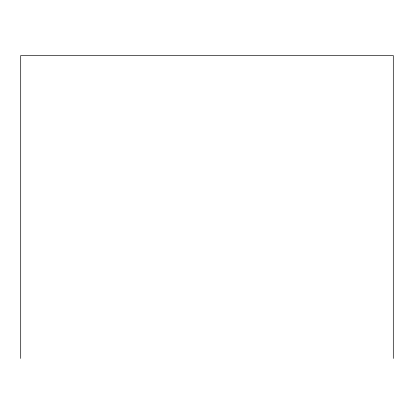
<?xml version="1.0" encoding="UTF-8"?>
<svg xmlns="http://www.w3.org/2000/svg" width="414" height="414" viewBox="0 0 414 414"><rect width="100%" height="100%" fill="white"/><g stroke="black" fill="none" stroke-linecap="round" stroke-linejoin="round"><path stroke-width="0.62" d="M393.3 358.436L393.3 55.564L20.7 55.564L20.7 358.436"/></g></svg>
